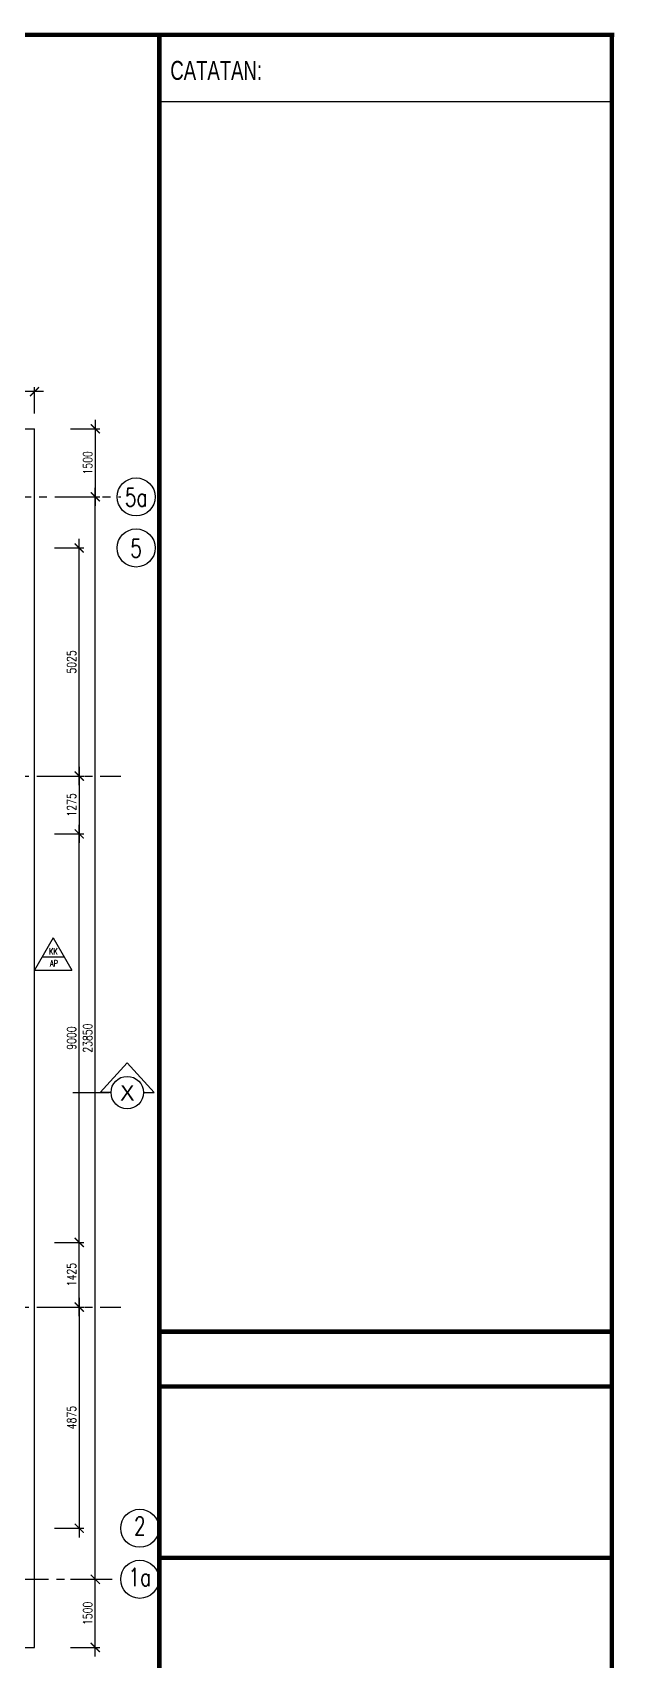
# Model space of a CAD drawing. Header units: inches. Extents: x 202414 to 86860507, y -1223215 to 71840.
# Drawn here: x 269150 to 282014, y 35971 to 71840 of the extents above; entities that cross this region are included whole.
import ezdxf
from ezdxf.enums import TextEntityAlignment as Align

# ---------------------------------------------------------------- set-up
doc = ezdxf.new("R2010")
doc.units = ezdxf.units.IN
doc.header["$MEASUREMENT"] = 0
doc.linetypes.add('CENTER', pattern=[2, 1.25, -0.25, 0.25, -0.25])
for name, color, linetype in [('A-BUBLE', 8, 'Continuous'), ('A-BUBLETEXT', 7, 'Continuous'), ('A-DIM100', 4, 'Continuous'), ('A-ELEV2', 1, 'Continuous'), ('A-SECLINE', 3, 'CENTER'), ('A-WALL SYM', 13, 'Continuous'), ('Grid', 8, 'CENTER')]:
    doc.layers.add(name, color=color, linetype=linetype)
doc.styles.add('ARIAL-SPEC', font='arial.ttf', dxfattribs={"height": 200})
doc.styles.add('ROMANS', font='romans.shx', dxfattribs={"width": 0.75, "height": 200})
doc.styles.add('SANSSERIF', font='sanss___.ttf', dxfattribs={"width": 0.75})
doc.styles.add('STYLE2', font='romans.shx', dxfattribs={"width": 0.75, "height": 1000})
doc.dimstyles.new('DIM 100', dxfattribs={"dimtxt": 200, "dimasz": 200, "dimexe": 100, "dimexo": 70, "dimgap": 70, "dimtad": 1, "dimtoh": 1, "dimdec": 0, "dimzin": 0, "dimdsep": 46, "dimtxsty": 'ROMANS', "dimblk": 'ARCHTICK', "dimcen": 0.09, "dimdle": 200, "dimclrd": 4, "dimclre": 4, "dimclrt": 2, "dimadec": 0, "dimazin": 0, "dimtfac": 1, "dimtdec": 0, "dimtmove": 1, "dimatfit": 3, "dimfxl": 1, "dimtzin": 0, "dimarcsym": 0})

# ---------------------------------------------------------------- blocks, each defined once
blk = doc.blocks.new('_ArchTick')
at = {"color": 0, "linetype": 'ByBlock', "const_width": 0.15}
blk.add_lwpolyline([(-0.5, -0.5), (0.5, 0.5)], dxfattribs=at)
blk = doc.blocks.new('*D139')
at = {"layer": 'A-DIM100', "color": 4, "lineweight": -2, "transparency": 16777216}
for p, q in [((270533, 37558), (270533, 61808)), ((269987, 61608), (270633, 61608)), ((269987, 37758), (270633, 37758))]:
    blk.add_line(p, q, dxfattribs=at)
at = {"layer": 'DEFPOINTS', "color": 0, "transparency": 16777216}
for p in [(269917, 61608), (270533, 61608), (269917, 37758)]:
    blk.add_point(p, dxfattribs=at)
at = {"layer": 'A-DIM100', "color": 4, "lineweight": -2, "transparency": 16777216, "xscale": 200, "yscale": 200, "zscale": 200}
for p, rotation in [((270533, 61608), 90), ((270533, 37758), 270)]:
    blk.add_blockref('_ArchTick', p, dxfattribs=dict(at, rotation=rotation))
at = {"layer": 'A-DIM100', "color": 2, "transparency": 16777216, "insert": (270363, 49683), "char_height": 200, "attachment_point": 5, "rotation": 90, "style": 'ROMANS'}
blk.add_mtext('23850', dxfattribs=at)
blk = doc.blocks.new('*D140')
at = {"layer": 'A-DIM100', "color": 4, "lineweight": -2, "transparency": 16777216}
for p, q in [((270179, 55658), (270179, 53983)), ((269634, 55458), (270279, 55458)), ((269634, 54183), (270279, 54183))]:
    blk.add_line(p, q, dxfattribs=at)
at = {"layer": 'DEFPOINTS', "color": 0, "transparency": 16777216}
for p in [(269564, 55458), (269564, 54183), (270179, 54183)]:
    blk.add_point(p, dxfattribs=at)
at = {"layer": 'A-DIM100', "color": 4, "lineweight": -2, "transparency": 16777216, "xscale": 200, "yscale": 200, "zscale": 200}
for p, rotation in [((270179, 55458), 90), ((270179, 54183), 270)]:
    blk.add_blockref('_ArchTick', p, dxfattribs=dict(at, rotation=rotation))
at = {"layer": 'A-DIM100', "color": 2, "transparency": 16777216, "insert": (270009, 54821), "char_height": 200, "attachment_point": 5, "rotation": 90, "style": 'ROMANS'}
blk.add_mtext('1275', dxfattribs=at)
blk = doc.blocks.new('*D141')
at = {"layer": 'A-DIM100', "color": 4, "lineweight": -2, "transparency": 16777216}
for p, q in [((270179, 55258), (270179, 60683)), ((269634, 60483), (270279, 60483)), ((269634, 55458), (270279, 55458))]:
    blk.add_line(p, q, dxfattribs=at)
at = {"layer": 'DEFPOINTS', "color": 0, "transparency": 16777216}
for p in [(269564, 60483), (270179, 60483), (269564, 55458)]:
    blk.add_point(p, dxfattribs=at)
at = {"layer": 'A-DIM100', "color": 4, "lineweight": -2, "transparency": 16777216, "xscale": 200, "yscale": 200, "zscale": 200}
for p, rotation in [((270179, 60483), 90), ((270179, 55458), 270)]:
    blk.add_blockref('_ArchTick', p, dxfattribs=dict(at, rotation=rotation))
at = {"layer": 'A-DIM100', "color": 2, "transparency": 16777216, "insert": (270009, 57971), "char_height": 200, "attachment_point": 5, "rotation": 90, "style": 'ROMANS'}
blk.add_mtext('5025', dxfattribs=at)
blk = doc.blocks.new('*D142')
at = {"layer": 'A-DIM100', "color": 4, "lineweight": -2, "transparency": 16777216}
for p, q in [((269634, 54183), (270279, 54183)), ((270179, 44983), (270179, 54383)), ((269634, 45183), (270279, 45183))]:
    blk.add_line(p, q, dxfattribs=at)
at = {"layer": 'DEFPOINTS', "color": 0, "transparency": 16777216}
for p in [(269564, 54183), (270179, 54183), (269564, 45183)]:
    blk.add_point(p, dxfattribs=at)
at = {"layer": 'A-DIM100', "color": 4, "lineweight": -2, "transparency": 16777216, "xscale": 200, "yscale": 200, "zscale": 200}
for p, rotation in [((270179, 54183), 90), ((270179, 45183), 270)]:
    blk.add_blockref('_ArchTick', p, dxfattribs=dict(at, rotation=rotation))
at = {"layer": 'A-DIM100', "color": 2, "transparency": 16777216, "insert": (270009, 49683), "char_height": 200, "attachment_point": 5, "rotation": 90, "style": 'ROMANS'}
blk.add_mtext('9000', dxfattribs=at)
blk = doc.blocks.new('*D143')
at = {"layer": 'A-DIM100', "color": 4, "lineweight": -2, "transparency": 16777216}
for p, q in [((270179, 43558), (270179, 45383)), ((269634, 45183), (270279, 45183)), ((269634, 43758), (270279, 43758))]:
    blk.add_line(p, q, dxfattribs=at)
at = {"layer": 'DEFPOINTS', "color": 0, "transparency": 16777216}
for p in [(269564, 45183), (270179, 45183), (269564, 43758)]:
    blk.add_point(p, dxfattribs=at)
at = {"layer": 'A-DIM100', "color": 4, "lineweight": -2, "transparency": 16777216, "xscale": 200, "yscale": 200, "zscale": 200}
for p, rotation in [((270179, 45183), 90), ((270179, 43758), 270)]:
    blk.add_blockref('_ArchTick', p, dxfattribs=dict(at, rotation=rotation))
at = {"layer": 'A-DIM100', "color": 2, "transparency": 16777216, "insert": (270009, 44471), "char_height": 200, "attachment_point": 5, "rotation": 90, "style": 'ROMANS'}
blk.add_mtext('1425', dxfattribs=at)
blk = doc.blocks.new('*D144')
at = {"layer": 'A-DIM100', "color": 4, "lineweight": -2, "transparency": 16777216}
for p, q in [((270179, 43958), (270179, 38683)), ((269634, 43758), (270279, 43758)), ((269634, 38883), (270279, 38883))]:
    blk.add_line(p, q, dxfattribs=at)
at = {"layer": 'DEFPOINTS', "color": 0, "transparency": 16777216}
for p in [(269564, 43758), (269564, 38883), (270179, 38883)]:
    blk.add_point(p, dxfattribs=at)
at = {"layer": 'A-DIM100', "color": 4, "lineweight": -2, "transparency": 16777216, "xscale": 200, "yscale": 200, "zscale": 200}
for p, rotation in [((270179, 43758), 90), ((270179, 38883), 270)]:
    blk.add_blockref('_ArchTick', p, dxfattribs=dict(at, rotation=rotation))
at = {"layer": 'A-DIM100', "color": 2, "transparency": 16777216, "insert": (270009, 41321), "char_height": 200, "attachment_point": 5, "rotation": 90, "style": 'ROMANS'}
blk.add_mtext('4875', dxfattribs=at)
blk = doc.blocks.new('*D125')
at = {"color": 4, "lineweight": -2, "transparency": 16777216}
for p, q in [((269393, 63927), (265343, 63927)), ((265543, 63445), (265543, 64027)), ((269193, 63445), (269193, 64027))]:
    blk.add_line(p, q, dxfattribs=at)
at = {"layer": 'DEFPOINTS', "color": 0, "transparency": 16777216}
for p in [(265543, 63927), (265543, 63375), (269193, 63375)]:
    blk.add_point(p, dxfattribs=at)
at = {"color": 4, "lineweight": -2, "transparency": 16777216, "xscale": 200, "yscale": 200, "zscale": 200, "rotation": 180}
blk.add_blockref('_ArchTick', (265543, 63927), dxfattribs=at)
at = {"color": 4, "lineweight": -2, "transparency": 16777216, "xscale": 200, "yscale": 200, "zscale": 200}
blk.add_blockref('_ArchTick', (269193, 63927), dxfattribs=at)
at = {"color": 2, "transparency": 16777216, "insert": (267368, 64097), "char_height": 200, "attachment_point": 5, "style": 'ROMANS'}
blk.add_mtext('3650', dxfattribs=at)
blk = doc.blocks.new('*D127')
at = {"layer": 'A-DIM100', "color": 4, "lineweight": -2, "transparency": 16777216}
for p, q in [((270533, 63308), (270533, 61408)), ((269987, 63108), (270633, 63108)), ((269987, 61608), (270633, 61608))]:
    blk.add_line(p, q, dxfattribs=at)
at = {"layer": 'DEFPOINTS', "color": 0, "transparency": 16777216}
for p in [(269917, 63108), (269917, 61608), (270533, 61608)]:
    blk.add_point(p, dxfattribs=at)
at = {"layer": 'A-DIM100', "color": 4, "lineweight": -2, "transparency": 16777216, "xscale": 200, "yscale": 200, "zscale": 200}
for p, rotation in [((270533, 63108), 90), ((270533, 61608), 270)]:
    blk.add_blockref('_ArchTick', p, dxfattribs=dict(at, rotation=rotation))
at = {"layer": 'A-DIM100', "color": 2, "transparency": 16777216, "insert": (270363, 62358), "char_height": 200, "attachment_point": 5, "rotation": 90, "style": 'ROMANS'}
blk.add_mtext('1500', dxfattribs=at)
blk = doc.blocks.new('*D128')
at = {"layer": 'A-DIM100', "color": 4, "lineweight": -2, "transparency": 16777216}
for p, q in [((269987, 37758), (270633, 37758)), ((270533, 36058), (270533, 37958)), ((269987, 36258), (270633, 36258))]:
    blk.add_line(p, q, dxfattribs=at)
at = {"layer": 'DEFPOINTS', "color": 0, "transparency": 16777216}
for p in [(269917, 37758), (270533, 37758), (269917, 36258)]:
    blk.add_point(p, dxfattribs=at)
at = {"layer": 'A-DIM100', "color": 4, "lineweight": -2, "transparency": 16777216, "xscale": 200, "yscale": 200, "zscale": 200}
for p, rotation in [((270533, 37758), 90), ((270533, 36258), 270)]:
    blk.add_blockref('_ArchTick', p, dxfattribs=dict(at, rotation=rotation))
at = {"layer": 'A-DIM100', "color": 2, "transparency": 16777216, "insert": (270363, 37008), "char_height": 200, "attachment_point": 5, "rotation": 90, "style": 'ROMANS'}
blk.add_mtext('1500', dxfattribs=at)

msp = doc.modelspace()

# ---------------------------------------------------------------- linework, layer by layer
at = {"color": 3}
msp.add_line((271964.2, 70317.9), (281950.1, 70317.9), dxfattribs=at)
at = {"color": 8}
msp.add_line((271964.2, 70317.9), (281950.1, 70317.9), dxfattribs=at)
at = {"color": 7}
for p, q in [((271924.8, 43213.5), (281912.9, 43213.5)), ((271924.8, 42005.9), (281912.9, 42005.9)), ((271924.8, 38230.3), (281912.9, 38230.3))]:
    msp.add_line(p, q, dxfattribs=at)
for points in [[(202464.2, 71789.6, 100, 100, 0), (281964.2, 71789.6, 100, 100, 0)], [(271941.1, 71789.6, 100, 100, 0), (271941.1, 15789.6, 100, 100, 0)], [(281913.5, 71789.6, 100, 100, 0), (281913.5, 15789.6, 100, 100, 0)], [(271964.9, 43213.5, 100, 100, 0), (281912.9, 43213.5, 100, 100, 0)], [(271964.9, 42005.9, 100, 100, 0), (281912.9, 42005.9, 100, 100, 0)], [(271964.9, 38230.3, 100, 100, 0), (281912.9, 38230.3, 100, 100, 0)]]:
    msp.add_lwpolyline(points, format="xyseb", dxfattribs=at)
at = {"layer": 'A-BUBLE', "color": 8}
for centre in [(271432.3, 61608.2), (271432.3, 60483.2), (271512.5, 38883.2), (271512.5, 37758.2)]:
    msp.add_circle(centre, 420, dxfattribs=at)
at = {"layer": 'A-ELEV2', "color": 8}
for p, q in [((251592.7, 63108.2), (269192.7, 63108.2)), ((269192.7, 36258.2), (269192.7, 63108.2)), ((251592.7, 36258.2), (269192.7, 36258.2))]:
    msp.add_line(p, q, dxfattribs=at)
at = {"layer": 'A-SECLINE', "color": 8, "linetype": 'Continuous', "ltscale": 500}
for p, q in [((271236.3, 49140.1), (270642.3, 48482.9)), ((271236.3, 49140.1), (270642.3, 48482.9)), ((271236.3, 49140.1), (271830.4, 48482.9)), ((271236.3, 49140.1), (271830.4, 48482.9)), ((271593.6, 48482.9), (271830.4, 48482.9)), ((271593.6, 48482.9), (271830.4, 48482.9))]:
    msp.add_line(p, q, dxfattribs=at)
at = {"layer": 'A-SECLINE', "color": 8, "linetype": 'CENTER', "ltscale": 500}
for p, q in [((270034.9, 48482.9), (270642.3, 48482.9)), ((270234.2, 48482.9), (270841.6, 48482.9)), ((270879.1, 48482.9), (270642.3, 48482.9)), ((270879.1, 48482.9), (270642.3, 48482.9))]:
    msp.add_line(p, q, dxfattribs=at)
at = {"layer": 'A-SECLINE', "color": 8, "linetype": 'Continuous', "ltscale": 500}
msp.add_circle((271236.3, 48482.9), 357.3, dxfattribs=at)
msp.add_circle((271236.3, 48482.9), 357.3, dxfattribs=at)
at = {"layer": 'A-WALL SYM', "color": 8}
for p, q in [((269603.4, 51894.9), (269192.7, 51183.5)), ((269603.4, 51894.9), (270014.1, 51183.5)), ((269362.3, 51477.3), (269844.5, 51477.3)), ((269192.7, 51183.5), (270014.1, 51183.5))]:
    msp.add_line(p, q, dxfattribs=at)
at = {"layer": 'Grid', "color": 8, "ltscale": 700}
for p, q in [((251442.7, 61608.2), (271092.5, 61608.2)), ((245442.7, 55458.2), (271092.5, 55458.2)), ((245442.7, 43758.2), (271092.5, 43758.2)), ((251827.7, 37758.2), (271092.5, 37758.2))]:
    msp.add_line(p, q, dxfattribs=at)

# ---------------------------------------------------------------- texts
at = {"color": 7, "style": 'SANSSERIF', "width": 0.7}
msp.add_text('CATATAN:', height=417.61, dxfattribs=at).set_placement((272185.8, 70797.5))
at = {"layer": 'A-BUBLETEXT', "color": 8, "style": 'STYLE2', "width": 0.75}
for s, p in [('5a', (271432.3, 61399.2)), ('5', (271432.3, 60274.2)), ('2', (271512.5, 38732.3)), ('1a', (271512.5, 37607.3))]:
    msp.add_text(s, height=400, dxfattribs=at).set_placement(p, align=Align.CENTER)
at = {"layer": 'A-SECLINE', "color": 8, "linetype": 'CENTER', "ltscale": 500, "style": 'ARIAL-SPEC'}
msp.add_attdef('X', (271080.9, 48307.8), 'T1', height=337.5, dxfattribs=at)
msp.add_attdef('X', (271080.9, 48307.8), 'T1', height=337.5, dxfattribs=at)
at = {"layer": 'A-WALL SYM', "color": 8, "style": 'ROMANS', "width": 0.75}
for s, p in [('KK', (269511.8, 51526.7)), ('AP', (269531.8, 51263.5))]:
    msp.add_text(s, height=135, dxfattribs=at).set_placement(p)

# ---------------------------------------------------------------- dimensions: what is measured, and where the dimension line sits
at = {"color": 8}
dim = msp.add_linear_dim(base=(265542.7, 63927.2), p1=(269192.7, 63375), p2=(265542.7, 63375), dimstyle='DIM 100', override={"dimfxl": 200, "dimarcsym": 1}, dxfattribs=at)
dim.commit()
dim.dimension.update_dxf_attribs({"geometry": '*D125', "text_midpoint": (267367.7, 64097.2)})
at = {"layer": 'A-DIM100', "color": 8}
for base, p1, p2, angle, picture, middle in [((270532.6, 61608.2), (269916.9, 63108.2), (269916.9, 61608.2), 90, '*D127', (270362.6, 62358.2)), ((270532.6, 61608.2), (269916.9, 37758.2), (269916.9, 61608.2), 270, '*D139', (270362.6, 49683.2)), ((270179.2, 60483.2), (269563.6, 55458.2), (269563.6, 60483.2), 270, '*D141', (270009.2, 57970.7)), ((270179.2, 54183.2), (269563.6, 55458.2), (269563.6, 54183.2), 90, '*D140', (270009.2, 54820.7)), ((270179.2, 54183.2), (269563.6, 45183.2), (269563.6, 54183.2), 270, '*D142', (270009.2, 49683.2)), ((270179.2, 45183.2), (269563.6, 43758.2), (269563.6, 45183.2), 270, '*D143', (270009.2, 44470.7)), ((270179.2, 38883.2), (269563.6, 43758.2), (269563.6, 38883.2), 90, '*D144', (270009.2, 41320.7)), ((270532.6, 37758.2), (269916.9, 36258.2), (269916.9, 37758.2), 270, '*D128', (270362.6, 37008.2))]:
    dim = msp.add_linear_dim(base=base, p1=p1, p2=p2, angle=angle, dimstyle='DIM 100', dxfattribs=at)
    dim.commit()
    dim.dimension.update_dxf_attribs({"geometry": picture, "text_midpoint": middle})

doc.saveas('drawing.dxf')
